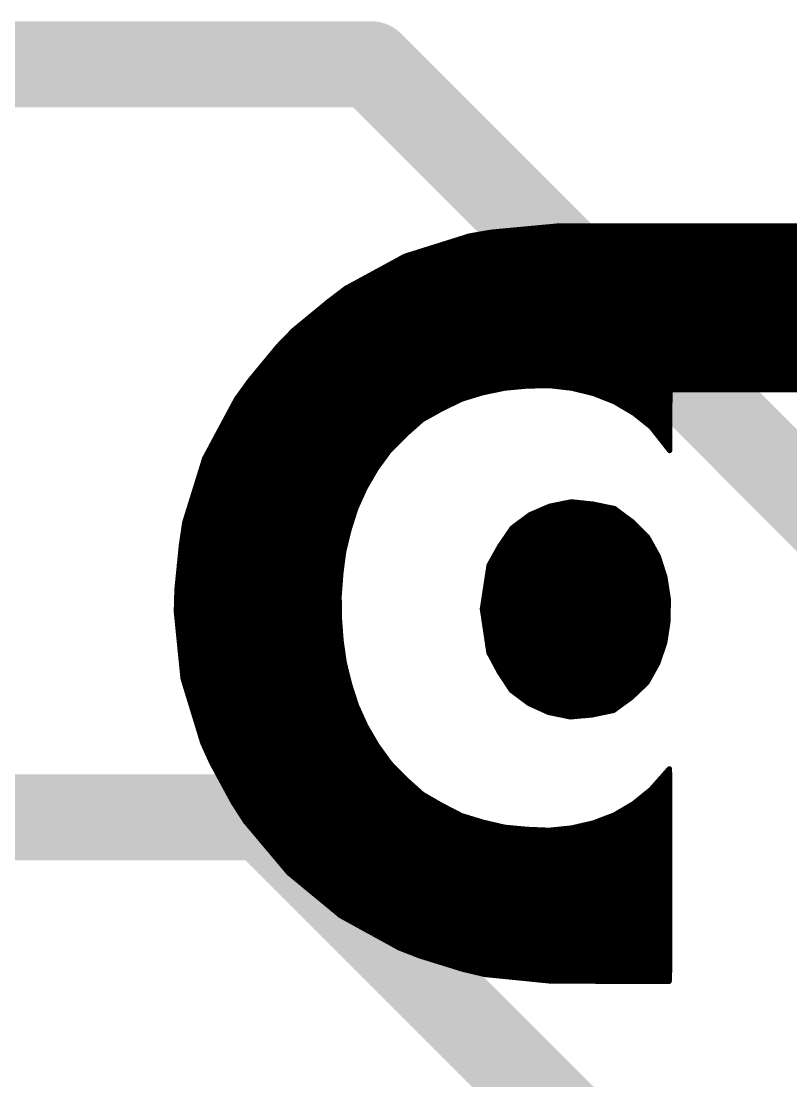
# Model space of a CAD drawing. Extents: x -33 to 74, y -22 to 37.
# Drawn here: x 18.478 to 20.296, y 16.65 to 19.152 of the extents above; entities that cross this region are included whole.
import ezdxf

# ---------------------------------------------------------------- set-up
doc = ezdxf.new("R2010")
doc.units = 0
doc.layers.add('1', color=12, linetype='CONTINUOUS')
doc.layers.add('21', color=41, linetype='CONTINUOUS')

msp = doc.modelspace()

# ---------------------------------------------------------------- linework, layer by layer
at = {"layer": '1', "const_width": 0.2032}
for points in [[(13.677, 19.05), (19.304, 19.05)], [(19.304, 19.05), (21.844, 16.51)], [(19.05, 17.272), (13.677, 17.272)], [(20.32, 16.002), (19.05, 17.272)]]:
    msp.add_lwpolyline(points, dxfattribs=at)
at = {"layer": '1', "const_width": 0.1016}
for points in [[(19.3399, 19.0859, 1), (19.2681, 19.0141)], [(19.304, 18.9992, 1), (19.304, 19.1008)], [(19.0859, 17.3079, 1), (19.0141, 17.2361)], [(19.05, 17.2212, 1), (19.05, 17.3228)]]:
    msp.add_lwpolyline(points, format="xyb", dxfattribs=at)
at = {"layer": '21', "const_width": 0.0127}
for points in [[(19.7461, 18.6679), (19.588, 18.6532)], [(23.4512, 18.6679), (19.7461, 18.6679)], [(19.5362, 18.6441), (19.3847, 18.5965)], [(19.5346, 18.6436), (23.6472, 18.6436)], [(19.588, 18.6532), (19.5362, 18.6441)], [(19.6213, 18.6563), (23.5668, 18.6563)], [(19.4538, 18.6182), (23.7328, 18.6182)], [(19.4942, 18.6309), (23.6919, 18.6309)], [(19.3847, 18.5965), (19.2452, 18.5207)], [(19.3779, 18.5928), (23.806, 18.5928)], [(19.4134, 18.6055), (23.7718, 18.6055)], [(19.3311, 18.5674), (23.8543, 18.5674)], [(19.3545, 18.5801), (23.831, 18.5801)], [(19.2843, 18.542), (23.9009, 18.542)], [(19.3077, 18.5547), (23.8776, 18.5547)], [(19.2452, 18.5207), (19.2032, 18.4887)], [(19.2397, 18.5166), (23.9476, 18.5166)], [(19.2609, 18.5293), (23.9243, 18.5293)], [(19.2032, 18.4887), (19.1215, 18.4214)], [(19.2064, 18.4912), (23.9794, 18.4912)], [(19.2231, 18.5039), (23.964, 18.5039)], [(19.1754, 18.4658), (24.0102, 18.4658)], [(19.1908, 18.4785), (23.9948, 18.4785)], [(19.1446, 18.4404), (24.041, 18.4404)], [(19.16, 18.4531), (24.0256, 18.4531)], [(19.1215, 18.4214), (19.0848, 18.3836)], [(19.1153, 18.415), (24.0717, 18.415)], [(19.1292, 18.4277), (24.0563, 18.4277)], [(19.0848, 18.3836), (19.0174, 18.302)], [(19.0906, 18.3896), (24.0948, 18.3896)], [(19.103, 18.4023), (24.0834, 18.4023)], [(19.0687, 18.3642), (24.1168, 18.3642)], [(19.0792, 18.3769), (24.1062, 18.3769)], [(19.0478, 18.3388), (24.1378, 18.3388)], [(19.0583, 18.3515), (24.1273, 18.3515)], [(19.0268, 18.3134), (24.1587, 18.3134)], [(19.0373, 18.3261), (24.1483, 18.3261)], [(19.0174, 18.302), (18.9866, 18.2592)], [(19.0073, 18.288), (19.6477, 18.288)], [(19.0165, 18.3007), (24.1692, 18.3007)], [(19.5693, 18.2749), (19.6209, 18.2855)], [(19.6209, 18.2855), (19.6736, 18.2904)], [(19.6736, 18.2904), (19.7263, 18.2913)], [(19.7263, 18.2913), (19.7789, 18.2852)], [(19.7551, 18.288), (23.5589, 18.288)], [(19.7789, 18.2852), (19.8302, 18.2727)], [(18.9866, 18.2592), (18.9116, 18.1193)], [(18.989, 18.2626), (19.5288, 18.2626)], [(18.9982, 18.2753), (19.5714, 18.2753)], [(19.4712, 18.2365), (19.5186, 18.2595)], [(19.5186, 18.2595), (19.5693, 18.2749)], [(19.8197, 18.2753), (20.0103, 18.2753)], [(19.8302, 18.2727), (19.8794, 18.2532)], [(19.8558, 18.2626), (20.0102, 18.2626)], [(20.01, 18.2409), (20.0103, 18.2814)], [(20.0103, 18.2814), (20.3401, 18.2814)], [(18.9747, 18.2372), (19.4727, 18.2372)], [(18.9816, 18.2499), (19.4988, 18.2499)], [(19.425, 18.2107), (19.4712, 18.2365)], [(19.8794, 18.2532), (19.9249, 18.2264)], [(19.885, 18.2499), (20.0101, 18.2499)], [(19.9066, 18.2372), (20.01, 18.2372)], [(20.01, 18.188), (20.01, 18.2409)], [(18.9611, 18.2118), (19.4269, 18.2118)], [(18.9679, 18.2245), (19.4497, 18.2245)], [(19.3854, 18.1756), (19.425, 18.2107)], [(19.9249, 18.2264), (19.9662, 18.1934)], [(19.9273, 18.2245), (20.01, 18.2245)], [(19.9431, 18.2118), (20.01, 18.2118)], [(18.9475, 18.1864), (19.3976, 18.1864)], [(18.9543, 18.1991), (19.4119, 18.1991)], [(19.959, 18.1991), (20.01, 18.1991)], [(19.9662, 18.1934), (20.0097, 18.1381)], [(19.9717, 18.1864), (20.01, 18.1864)], [(20.0097, 18.1381), (20.01, 18.188)], [(18.9339, 18.161), (19.3708, 18.161)], [(18.9407, 18.1737), (19.3835, 18.1737)], [(19.3481, 18.1383), (19.3854, 18.1756)], [(19.9817, 18.1737), (20.0099, 18.1737)], [(19.9916, 18.161), (20.0098, 18.161)], [(18.9203, 18.1356), (19.3461, 18.1356)], [(18.9271, 18.1483), (19.3581, 18.1483)], [(19.3169, 18.0956), (19.3481, 18.1383)], [(20.0016, 18.1483), (20.0098, 18.1483)], [(18.9116, 18.1193), (18.8645, 17.9677)], [(18.9087, 18.1102), (19.3276, 18.1102)], [(18.9135, 18.1229), (19.3369, 18.1229)], [(18.9009, 18.0848), (19.3107, 18.0848)], [(18.9048, 18.0975), (19.3183, 18.0975)], [(19.2904, 18.0501), (19.3169, 18.0956)], [(18.893, 18.0594), (19.2959, 18.0594)], [(18.8969, 18.0721), (19.3033, 18.0721)], [(18.8851, 18.034), (19.2831, 18.034)], [(18.889, 18.0467), (19.2889, 18.0467)], [(19.2684, 18.0019), (19.2904, 18.0501)], [(18.8772, 18.0086), (19.2715, 18.0086)], [(18.8811, 18.0213), (19.2773, 18.0213)], [(19.7773, 18.0166), (19.7262, 18.0061)], [(19.7383, 18.0086), (19.841, 18.0086)], [(19.8284, 18.0112), (19.7773, 18.0166)], [(19.8794, 18.0007), (19.8284, 18.0112)], [(18.8693, 17.9832), (19.2625, 17.9832)], [(18.8733, 17.9959), (19.2665, 17.9959)], [(19.2525, 17.9516), (19.2684, 18.0019)], [(19.6795, 17.986), (19.6378, 17.9548)], [(19.6757, 17.9832), (19.9028, 17.9832)], [(19.7262, 18.0061), (19.6795, 17.986)], [(19.7025, 17.9959), (19.8858, 17.9959)], [(19.9212, 17.9695), (19.8794, 18.0007)], [(18.8645, 17.9677), (18.8568, 17.9155)], [(18.863, 17.9578), (19.2545, 17.9578)], [(18.8654, 17.9705), (19.2585, 17.9705)], [(19.6418, 17.9578), (19.9329, 17.9578)], [(19.6588, 17.9705), (19.9198, 17.9705)], [(19.9574, 17.9335), (19.9212, 17.9695)], [(18.8593, 17.9324), (19.2478, 17.9324)], [(18.8612, 17.9451), (19.2509, 17.9451)], [(19.2398, 17.9003), (19.2525, 17.9516)], [(19.6378, 17.9548), (19.6088, 17.9124)], [(19.6225, 17.9324), (19.958, 17.9324)], [(19.6311, 17.9451), (19.9457, 17.9451)], [(19.9828, 17.8879), (19.9574, 17.9335)], [(18.8568, 17.9155), (18.8462, 17.8102)], [(18.8559, 17.907), (19.2414, 17.907)], [(18.8574, 17.9197), (19.2446, 17.9197)], [(19.6088, 17.9124), (19.5833, 17.8669)], [(19.6058, 17.907), (19.9721, 17.907)], [(19.6138, 17.9197), (19.9651, 17.9197)], [(18.8547, 17.8943), (19.239, 17.8943)], [(19.233, 17.8479), (19.2398, 17.9003)], [(19.5987, 17.8943), (19.9792, 17.8943)], [(19.9984, 17.839), (19.9828, 17.8879)], [(18.8521, 17.8689), (19.2357, 17.8689)], [(18.8534, 17.8816), (19.2374, 17.8816)], [(19.5833, 17.8669), (19.5675, 17.7638)], [(19.5845, 17.8689), (19.9888, 17.8689)], [(19.5916, 17.8816), (19.9848, 17.8816)], [(18.8495, 17.8435), (19.2327, 17.8435)], [(18.8508, 17.8562), (19.2341, 17.8562)], [(19.229, 17.7952), (19.233, 17.8479)], [(19.5798, 17.8435), (19.997, 17.8435)], [(19.5817, 17.8562), (19.9929, 17.8562)], [(20.0063, 17.7875), (19.9984, 17.839)], [(18.8462, 17.8102), (18.8447, 17.7575)], [(18.847, 17.8181), (19.2308, 17.8181)], [(18.8483, 17.8308), (19.2317, 17.8308)], [(19.5759, 17.8181), (20.0016, 17.8181)], [(19.5778, 17.8308), (19.9997, 17.8308)], [(18.8457, 17.7927), (19.229, 17.7927)], [(18.8461, 17.8054), (19.2298, 17.8054)], [(19.2295, 17.7424), (19.229, 17.7952)], [(19.5719, 17.7927), (20.0055, 17.7927)], [(19.5739, 17.8054), (20.0035, 17.8054)], [(20.0059, 17.7359), (20.0063, 17.7875)], [(18.8447, 17.7575), (18.8606, 17.5995)], [(18.845, 17.7673), (19.2293, 17.7673)], [(18.8453, 17.78), (19.2291, 17.78)], [(19.5675, 17.7638), (19.583, 17.6608)], [(19.568, 17.7673), (20.0061, 17.7673)], [(19.57, 17.78), (20.0062, 17.78)], [(18.845, 17.7546), (19.2294, 17.7546)], [(18.8463, 17.7419), (19.2295, 17.7419)], [(19.2335, 17.6896), (19.2295, 17.7424)], [(19.5689, 17.7546), (20.006, 17.7546)], [(19.5708, 17.7419), (20.006, 17.7419)], [(19.998, 17.6844), (20.0059, 17.7359)], [(18.8475, 17.7292), (19.2305, 17.7292)], [(18.8488, 17.7165), (19.2315, 17.7165)], [(19.5727, 17.7292), (20.0049, 17.7292)], [(19.5746, 17.7165), (20.0029, 17.7165)], [(18.8501, 17.7038), (19.2324, 17.7038)], [(18.8514, 17.6911), (19.2334, 17.6911)], [(19.2409, 17.6374), (19.2335, 17.6896)], [(19.5765, 17.7038), (20.001, 17.7038)], [(19.5784, 17.6911), (19.999, 17.6911)], [(19.9815, 17.6358), (19.998, 17.6844)], [(18.8527, 17.6784), (19.2351, 17.6784)], [(18.8539, 17.6657), (19.2369, 17.6657)], [(19.5803, 17.6784), (19.996, 17.6784)], [(19.5823, 17.6657), (19.9916, 17.6657)], [(19.583, 17.6608), (19.6076, 17.615)], [(18.8552, 17.653), (19.2387, 17.653)], [(18.8565, 17.6403), (19.2405, 17.6403)], [(19.2536, 17.586), (19.2409, 17.6374)], [(19.5872, 17.653), (19.9873, 17.653)], [(19.594, 17.6403), (19.983, 17.6403)], [(19.9561, 17.5903), (19.9815, 17.6358)], [(18.8578, 17.6276), (19.2434, 17.6276)], [(18.8591, 17.6149), (19.2465, 17.6149)], [(19.6008, 17.6276), (19.9769, 17.6276)], [(19.6076, 17.615), (19.6359, 17.5719)], [(19.6077, 17.6149), (19.9698, 17.6149)], [(18.8603, 17.6022), (19.2496, 17.6022)], [(18.8606, 17.5995), (18.9071, 17.4478)], [(18.8637, 17.5895), (19.2528, 17.5895)], [(19.2698, 17.5358), (19.2536, 17.586)], [(19.616, 17.6022), (19.9628, 17.6022)], [(19.6244, 17.5895), (19.9553, 17.5895)], [(19.9191, 17.5549), (19.9561, 17.5903)], [(18.8676, 17.5768), (19.2566, 17.5768)], [(18.8715, 17.5641), (19.2607, 17.5641)], [(19.6327, 17.5768), (19.9421, 17.5768)], [(19.6359, 17.5719), (19.6776, 17.5407)], [(19.6464, 17.5641), (19.9288, 17.5641)], [(18.8754, 17.5514), (19.2648, 17.5514)], [(18.8793, 17.5387), (19.2689, 17.5387)], [(19.2917, 17.4876), (19.2698, 17.5358)], [(19.6633, 17.5514), (19.9143, 17.5514)], [(19.6776, 17.5407), (19.724, 17.5197)], [(19.682, 17.5387), (19.8968, 17.5387)], [(19.8771, 17.5244), (19.9191, 17.5549)], [(18.8832, 17.526), (19.2743, 17.526)], [(18.887, 17.5133), (19.28, 17.5133)], [(19.71, 17.526), (19.8793, 17.526)], [(19.724, 17.5197), (19.775, 17.5092)], [(19.755, 17.5133), (19.821, 17.5133)], [(19.775, 17.5092), (19.8261, 17.5138)], [(19.8261, 17.5138), (19.8771, 17.5244)], [(18.8909, 17.5006), (19.2858, 17.5006)], [(18.8948, 17.4879), (19.2915, 17.4879)], [(19.3181, 17.4421), (19.2917, 17.4876)], [(18.8987, 17.4752), (19.2989, 17.4752)], [(18.9026, 17.4625), (19.3062, 17.4625)], [(18.9065, 17.4498), (19.3136, 17.4498)], [(18.9071, 17.4478), (18.9289, 17.3998)], [(18.912, 17.4371), (19.3217, 17.4371)], [(19.3491, 17.3992), (19.3181, 17.4421)], [(18.9177, 17.4244), (19.3309, 17.4244)], [(18.9235, 17.4117), (19.3401, 17.4117)], [(18.9289, 17.3998), (18.9794, 17.3067)], [(18.9293, 17.399), (19.3493, 17.399)], [(18.9362, 17.3863), (19.3618, 17.3863)], [(19.386, 17.3616), (19.3491, 17.3992)], [(20.0091, 17.3863), (19.9656, 17.3373)], [(20.01, 17.347), (20.0091, 17.3863)], [(18.9431, 17.3736), (19.3742, 17.3736)], [(18.95, 17.3609), (19.3868, 17.3609)], [(19.4254, 17.3263), (19.386, 17.3616)], [(19.9865, 17.3609), (20.0097, 17.3609)], [(19.9978, 17.3736), (20.0094, 17.3736)], [(18.9569, 17.3482), (19.401, 17.3482)], [(18.9638, 17.3355), (19.4151, 17.3355)], [(19.9656, 17.3373), (19.9246, 17.304)], [(19.9634, 17.3355), (20.01, 17.3355)], [(19.9753, 17.3482), (20.01, 17.3482)], [(20.01, 16.9235), (20.01, 17.347)], [(18.9707, 17.3228), (19.4314, 17.3228)], [(18.9776, 17.3101), (19.4534, 17.3101)], [(18.9794, 17.3067), (19.0079, 17.2624)], [(19.4712, 17.2998), (19.4254, 17.3263)], [(19.9321, 17.3101), (20.01, 17.3101)], [(19.9477, 17.3228), (20.01, 17.3228)], [(18.9854, 17.2974), (19.4759, 17.2974)], [(18.9935, 17.2847), (19.5006, 17.2847)], [(19.5181, 17.2757), (19.4712, 17.2998)], [(19.9246, 17.304), (19.879, 17.2772)], [(19.8917, 17.2847), (20.01, 17.2847)], [(19.9133, 17.2974), (20.01, 17.2974)], [(19.0017, 17.272), (19.5303, 17.272)], [(19.0079, 17.2624), (19.11, 17.141)], [(19.0105, 17.2593), (19.5727, 17.2593)], [(19.5688, 17.2602), (19.5181, 17.2757)], [(19.6201, 17.2482), (19.5688, 17.2602)], [(19.8296, 17.2584), (19.7781, 17.2465)], [(19.879, 17.2772), (19.8296, 17.2584)], [(19.832, 17.2593), (20.01, 17.2593)], [(19.8653, 17.272), (20.01, 17.272)], [(19.0211, 17.2466), (19.6374, 17.2466)], [(19.0318, 17.2339), (20.01, 17.2339)], [(19.6728, 17.2433), (19.6201, 17.2482)], [(19.7255, 17.2411), (19.6728, 17.2433)], [(19.7781, 17.2465), (19.7255, 17.2411)], [(19.7786, 17.2466), (20.01, 17.2466)], [(19.0425, 17.2212), (20.01, 17.2212)], [(19.0532, 17.2085), (20.01, 17.2085)], [(19.0639, 17.1958), (20.01, 17.1958)], [(19.0746, 17.1831), (20.01, 17.1831)], [(19.0852, 17.1704), (20.01, 17.1704)], [(19.0959, 17.1577), (20.01, 17.1577)], [(19.1066, 17.145), (20.01, 17.145)], [(19.11, 17.141), (19.2325, 17.0399)], [(19.1205, 17.1323), (20.01, 17.1323)], [(19.1359, 17.1196), (20.01, 17.1196)], [(19.1513, 17.1069), (20.01, 17.1069)], [(19.1667, 17.0942), (20.01, 17.0942)], [(19.1821, 17.0815), (20.01, 17.0815)], [(19.1975, 17.0688), (20.01, 17.0688)], [(19.2128, 17.0561), (20.01, 17.0561)], [(19.2282, 17.0434), (20.01, 17.0434)], [(19.2325, 17.0399), (19.3716, 16.9635)], [(19.2492, 17.0307), (20.01, 17.0307)], [(19.2723, 17.018), (20.01, 17.018)], [(19.2954, 17.0053), (20.01, 17.0053)], [(19.3186, 16.9926), (20.01, 16.9926)], [(19.3417, 16.9799), (20.01, 16.9799)], [(19.3648, 16.9672), (20.01, 16.9672)], [(19.3716, 16.9635), (19.4207, 16.9445)], [(19.3949, 16.9545), (20.01, 16.9545)], [(19.4207, 16.9445), (19.5218, 16.9132)], [(19.4296, 16.9418), (20.01, 16.9418)], [(19.4705, 16.9291), (20.01, 16.9291)], [(19.5114, 16.9164), (20.0097, 16.9164)], [(19.5218, 16.9132), (19.5731, 16.9011)], [(20.0085, 16.8849), (20.01, 16.9235)], [(19.5621, 16.9037), (20.0092, 16.9037)], [(19.5731, 16.9011), (19.7311, 16.8852)], [(19.6734, 16.891), (20.0087, 16.891)], [(19.7311, 16.8852), (20.0085, 16.8849)]]:
    msp.add_lwpolyline(points, dxfattribs=at)
at = {"layer": '21', "const_width": 0.0064}
for points in [[(19.7461, 18.6711, 1), (19.7461, 18.6648)], [(19.7464, 18.6648, 1), (19.7458, 18.6711)], [(19.5346, 18.6468, 1), (19.5346, 18.6404)], [(19.5356, 18.6472, 1), (19.5367, 18.641)], [(19.5371, 18.6411, 1), (19.5352, 18.6471)], [(19.5878, 18.6564, 1), (19.5883, 18.65)], [(19.5886, 18.6501, 1), (19.5875, 18.6563)], [(19.6213, 18.6595, 1), (19.6213, 18.6531)], [(19.4538, 18.6214, 1), (19.4538, 18.615)], [(19.4942, 18.6341, 1), (19.4942, 18.6277)], [(19.3779, 18.596, 1), (19.3779, 18.5896)], [(19.3838, 18.5995, 1), (19.3857, 18.5935)], [(19.3862, 18.5937, 1), (19.3832, 18.5993)], [(19.4134, 18.6087, 1), (19.4134, 18.6023)], [(19.3311, 18.5706, 1), (19.3311, 18.5642)], [(19.3545, 18.5833, 1), (19.3545, 18.5769)], [(19.2843, 18.5452, 1), (19.2843, 18.5388)], [(19.3077, 18.5579, 1), (19.3077, 18.5515)], [(19.2397, 18.5198, 1), (19.2397, 18.5134)], [(19.2437, 18.5235, 1), (19.2467, 18.518)], [(19.2471, 18.5182, 1), (19.2432, 18.5233)], [(19.2609, 18.5325, 1), (19.2609, 18.5261)], [(19.2013, 18.4913, 1), (19.2051, 18.4862)], [(19.2052, 18.4863, 1), (19.2012, 18.4912)], [(19.2064, 18.4944, 1), (19.2064, 18.488)], [(19.2231, 18.5071, 1), (19.2231, 18.5007)], [(19.1754, 18.469, 1), (19.1754, 18.4626)], [(19.1908, 18.4817, 1), (19.1908, 18.4753)], [(19.1446, 18.4436, 1), (19.1446, 18.4372)], [(19.16, 18.4563, 1), (19.16, 18.4499)], [(19.1153, 18.4182, 1), (19.1153, 18.4118)], [(19.1195, 18.4238, 1), (19.1236, 18.4189)], [(19.1238, 18.4192, 1), (19.1193, 18.4236)], [(19.1292, 18.4309, 1), (19.1292, 18.4245)], [(19.0825, 18.3858, 1), (19.087, 18.3814)], [(19.0872, 18.3816, 1), (19.0823, 18.3857)], [(19.0906, 18.3928, 1), (19.0906, 18.3864)], [(19.103, 18.4055, 1), (19.103, 18.3991)], [(19.0687, 18.3674, 1), (19.0687, 18.361)], [(19.0792, 18.3801, 1), (19.0792, 18.3737)], [(19.0478, 18.342, 1), (19.0478, 18.3356)], [(19.0583, 18.3547, 1), (19.0583, 18.3483)], [(19.0268, 18.3166, 1), (19.0268, 18.3102)], [(19.0373, 18.3293, 1), (19.0373, 18.3229)], [(19.0073, 18.2912, 1), (19.0073, 18.2848)], [(19.0165, 18.3039, 1), (19.0165, 18.2975)], [(19.015, 18.304, 1), (19.0198, 18.3)], [(19.02, 18.3001, 1), (19.0148, 18.3038)], [(19.6206, 18.2886, 1), (19.6212, 18.2823)], [(19.6215, 18.2824, 1), (19.6202, 18.2886)], [(19.6477, 18.2848, 1), (19.6477, 18.2912)], [(19.6735, 18.2936, 1), (19.6736, 18.2872)], [(19.6739, 18.2873, 1), (19.6733, 18.2936)], [(19.7267, 18.2945, 1), (19.726, 18.2882)], [(19.7264, 18.2882, 1), (19.7263, 18.2945)], [(19.7551, 18.2912, 1), (19.7551, 18.2848)], [(19.7796, 18.2883, 1), (19.7781, 18.2822)], [(19.7785, 18.2821, 1), (19.7792, 18.2884)], [(18.984, 18.2611, 1), (18.9891, 18.2574)], [(18.9894, 18.2577, 1), (18.9838, 18.2607)], [(18.989, 18.2658, 1), (18.989, 18.2594)], [(18.9982, 18.2785, 1), (18.9982, 18.2721)], [(19.5177, 18.2626, 1), (19.5195, 18.2565)], [(19.52, 18.2567, 1), (19.5172, 18.2624)], [(19.5288, 18.2594, 1), (19.5288, 18.2658)], [(19.5686, 18.278, 1), (19.5699, 18.2718)], [(19.5702, 18.2718, 1), (19.5684, 18.2779)], [(19.5714, 18.2721, 1), (19.5714, 18.2785)], [(19.8197, 18.2785, 1), (19.8197, 18.2721)], [(19.8314, 18.2757, 1), (19.829, 18.2698)], [(19.8295, 18.2696, 1), (19.831, 18.2758)], [(19.8558, 18.2658, 1), (19.8558, 18.2594)], [(20.0103, 18.2845, 1), (20.0103, 18.2782)], [(20.0135, 18.2813, 1), (20.0072, 18.2814)], [(20.0102, 18.2594, 1), (20.0102, 18.2658)], [(20.0103, 18.2721, 1), (20.0103, 18.2785)], [(18.9747, 18.2404, 1), (18.9747, 18.234)], [(18.9816, 18.2531, 1), (18.9816, 18.2467)], [(19.4698, 18.2393, 1), (19.4726, 18.2336)], [(19.4728, 18.2337, 1), (19.4697, 18.2393)], [(19.4727, 18.234, 1), (19.4727, 18.2404)], [(19.4988, 18.2467, 1), (19.4988, 18.2531)], [(19.881, 18.256, 1), (19.8777, 18.2505)], [(19.8782, 18.2503, 1), (19.8805, 18.2562)], [(19.885, 18.2531, 1), (19.885, 18.2467)], [(19.9066, 18.2404, 1), (19.9066, 18.234)], [(20.0132, 18.2409, 1), (20.0069, 18.2409)], [(20.0069, 18.241, 1), (20.0132, 18.2409)], [(20.01, 18.234, 1), (20.01, 18.2404)], [(20.0101, 18.2467, 1), (20.0101, 18.2531)], [(18.9611, 18.215, 1), (18.9611, 18.2086)], [(18.9679, 18.2277, 1), (18.9679, 18.2213)], [(19.4234, 18.2135, 1), (19.4265, 18.208)], [(19.4271, 18.2084, 1), (19.4229, 18.2131)], [(19.4269, 18.2086, 1), (19.4269, 18.215)], [(19.4497, 18.2213, 1), (19.4497, 18.2277)], [(19.9269, 18.2289, 1), (19.9229, 18.2239)], [(19.9233, 18.2236, 1), (19.9265, 18.2291)], [(19.9273, 18.2277, 1), (19.9273, 18.2213)], [(19.9431, 18.215, 1), (19.9431, 18.2086)], [(20.01, 18.2213, 1), (20.01, 18.2277)], [(20.01, 18.2086, 1), (20.01, 18.215)], [(18.9475, 18.1896, 1), (18.9475, 18.1832)], [(18.9543, 18.2023, 1), (18.9543, 18.1959)], [(19.3976, 18.1832, 1), (19.3976, 18.1896)], [(19.4119, 18.1959, 1), (19.4119, 18.2023)], [(19.959, 18.2023, 1), (19.959, 18.1959)], [(19.9687, 18.1954, 1), (19.9637, 18.1914)], [(19.9642, 18.1909, 1), (19.9682, 18.1959)], [(19.9717, 18.1896, 1), (19.9717, 18.1832)], [(20.0132, 18.188, 1), (20.0069, 18.188)], [(20.0069, 18.188, 1), (20.0132, 18.188)], [(20.01, 18.1959, 1), (20.01, 18.2023)], [(20.01, 18.1832, 1), (20.01, 18.1896)], [(18.9339, 18.1642, 1), (18.9339, 18.1578)], [(18.9407, 18.1769, 1), (18.9407, 18.1705)], [(19.3708, 18.1578, 1), (19.3708, 18.1642)], [(19.3833, 18.1779, 1), (19.3875, 18.1732)], [(19.3877, 18.1733, 1), (19.3832, 18.1778)], [(19.3835, 18.1705, 1), (19.3835, 18.1769)], [(19.9817, 18.1769, 1), (19.9817, 18.1705)], [(19.9916, 18.1642, 1), (19.9916, 18.1578)], [(20.0098, 18.1578, 1), (20.0098, 18.1642)], [(20.0099, 18.1705, 1), (20.0099, 18.1769)], [(18.9203, 18.1388, 1), (18.9203, 18.1324)], [(18.9271, 18.1515, 1), (18.9271, 18.1451)], [(19.3459, 18.1406, 1), (19.3504, 18.1361)], [(19.3507, 18.1365, 1), (19.3456, 18.1402)], [(19.3461, 18.1324, 1), (19.3461, 18.1388)], [(19.3581, 18.1451, 1), (19.3581, 18.1515)], [(20.0016, 18.1515, 1), (20.0016, 18.1451)], [(20.0065, 18.1381, 1), (20.0129, 18.138)], [(20.0072, 18.1361, 1), (20.0122, 18.14)], [(20.0098, 18.1451, 1), (20.0098, 18.1515)], [(18.9087, 18.1134, 1), (18.9087, 18.107)], [(18.9088, 18.1208, 1), (18.9144, 18.1178)], [(18.9146, 18.1184, 1), (18.9085, 18.1203)], [(18.9135, 18.1261, 1), (18.9135, 18.1197)], [(19.3276, 18.107, 1), (19.3276, 18.1134)], [(19.3369, 18.1197, 1), (19.3369, 18.1261)], [(18.9009, 18.088, 1), (18.9009, 18.0816)], [(18.9048, 18.1007, 1), (18.9048, 18.0943)], [(19.3107, 18.0816, 1), (19.3107, 18.088)], [(19.3144, 18.0974, 1), (19.3195, 18.0937)], [(19.3197, 18.094, 1), (19.3142, 18.0972)], [(19.3183, 18.0943, 1), (19.3183, 18.1007)], [(18.893, 18.0626, 1), (18.893, 18.0562)], [(18.8969, 18.0753, 1), (18.8969, 18.0689)], [(19.2959, 18.0562, 1), (19.2959, 18.0626)], [(19.3033, 18.0689, 1), (19.3033, 18.0753)], [(18.8851, 18.0372, 1), (18.8851, 18.0308)], [(18.889, 18.0499, 1), (18.889, 18.0435)], [(19.2831, 18.0308, 1), (19.2831, 18.0372)], [(19.2877, 18.0517, 1), (19.2932, 18.0485)], [(19.2933, 18.0487, 1), (19.2875, 18.0514)], [(19.2889, 18.0435, 1), (19.2889, 18.0499)], [(18.8772, 18.0118, 1), (18.8772, 18.0054)], [(18.8811, 18.0245, 1), (18.8811, 18.0181)], [(19.2715, 18.0054, 1), (19.2715, 18.0118)], [(19.2773, 18.0181, 1), (19.2773, 18.0245)], [(19.7383, 18.0118, 1), (19.7383, 18.0054)], [(19.7776, 18.0198, 1), (19.777, 18.0135)], [(19.7779, 18.0135, 1), (19.7767, 18.0197)], [(19.829, 18.0143, 1), (19.8277, 18.0081)], [(19.828, 18.008, 1), (19.8287, 18.0144)], [(19.841, 18.0054, 1), (19.841, 18.0118)], [(18.8693, 17.9864, 1), (18.8693, 17.98)], [(18.8733, 17.9991, 1), (18.8733, 17.9927)], [(19.2625, 17.98, 1), (19.2625, 17.9864)], [(19.2655, 18.0033, 1), (19.2713, 18.0006)], [(19.2715, 18.001, 1), (19.2654, 18.0029)], [(19.2665, 17.9927, 1), (19.2665, 17.9991)], [(19.6757, 17.9864, 1), (19.6757, 17.98)], [(19.6782, 17.9889, 1), (19.6807, 17.9831)], [(19.6814, 17.9835, 1), (19.6776, 17.9886)], [(19.7025, 17.9991, 1), (19.7025, 17.9927)], [(19.7256, 18.0092, 1), (19.7269, 18.003)], [(19.7275, 18.0032, 1), (19.725, 18.009)], [(19.8813, 18.0032, 1), (19.8775, 17.9981)], [(19.8788, 17.9976, 1), (19.8801, 18.0038)], [(19.8858, 17.9927, 1), (19.8858, 17.9991)], [(19.9028, 17.98, 1), (19.9028, 17.9864)], [(18.863, 17.961, 1), (18.863, 17.9546)], [(18.8676, 17.9672, 1), (18.8614, 17.9682)], [(18.8615, 17.9686, 1), (18.8675, 17.9668)], [(18.8654, 17.9737, 1), (18.8654, 17.9673)], [(19.2545, 17.9546, 1), (19.2545, 17.961)], [(19.2585, 17.9673, 1), (19.2585, 17.9737)], [(19.6418, 17.961, 1), (19.6418, 17.9546)], [(19.6588, 17.9737, 1), (19.6588, 17.9673)], [(19.9234, 17.9717, 1), (19.9189, 17.9672)], [(19.9193, 17.9669, 1), (19.9231, 17.972)], [(19.9198, 17.9673, 1), (19.9198, 17.9737)], [(19.9329, 17.9546, 1), (19.9329, 17.961)], [(18.8593, 17.9356, 1), (18.8593, 17.9292)], [(18.8612, 17.9483, 1), (18.8612, 17.9419)], [(19.2478, 17.9292, 1), (19.2478, 17.9356)], [(19.2495, 17.9526, 1), (19.2556, 17.9507)], [(19.2556, 17.9509, 1), (19.2495, 17.9524)], [(19.2509, 17.9419, 1), (19.2509, 17.9483)], [(19.6225, 17.9356, 1), (19.6225, 17.9292)], [(19.6311, 17.9483, 1), (19.6311, 17.9419)], [(19.6359, 17.9573, 1), (19.6397, 17.9522)], [(19.6404, 17.953, 1), (19.6351, 17.9566)], [(19.9457, 17.9419, 1), (19.9457, 17.9483)], [(19.9602, 17.935, 1), (19.9547, 17.9319)], [(19.9552, 17.9312, 1), (19.9597, 17.9357)], [(19.958, 17.9292, 1), (19.958, 17.9356)], [(18.8559, 17.9102, 1), (18.8559, 17.9038)], [(18.86, 17.9152, 1), (18.8536, 17.9158)], [(18.8537, 17.916, 1), (18.8599, 17.9151)], [(18.8574, 17.9229, 1), (18.8574, 17.9165)], [(19.2414, 17.9038, 1), (19.2414, 17.9102)], [(19.2446, 17.9165, 1), (19.2446, 17.9229)], [(19.6058, 17.9102, 1), (19.6058, 17.9038)], [(19.6061, 17.9142, 1), (19.6114, 17.9106)], [(19.6115, 17.9108, 1), (19.606, 17.9139)], [(19.6138, 17.9229, 1), (19.6138, 17.9165)], [(19.9651, 17.9165, 1), (19.9651, 17.9229)], [(19.9721, 17.9038, 1), (19.9721, 17.9102)], [(18.8547, 17.8975, 1), (18.8547, 17.8911)], [(19.2429, 17.8999, 1), (19.2366, 17.9007)], [(19.2367, 17.9011, 1), (19.2429, 17.8995)], [(19.239, 17.8911, 1), (19.239, 17.8975)], [(19.5987, 17.8975, 1), (19.5987, 17.8911)], [(19.9792, 17.8911, 1), (19.9792, 17.8975)], [(19.9858, 17.8889, 1), (19.9798, 17.8869)], [(19.98, 17.8864, 1), (19.9855, 17.8894)], [(18.8521, 17.8721, 1), (18.8521, 17.8657)], [(18.8534, 17.8848, 1), (18.8534, 17.8784)], [(19.2357, 17.8657, 1), (19.2357, 17.8721)], [(19.2374, 17.8784, 1), (19.2374, 17.8848)], [(19.5865, 17.8664, 1), (19.5802, 17.8673)], [(19.5806, 17.8684, 1), (19.5861, 17.8653)], [(19.5845, 17.8721, 1), (19.5845, 17.8657)], [(19.5916, 17.8848, 1), (19.5916, 17.8784)], [(19.9848, 17.8784, 1), (19.9848, 17.8848)], [(19.9888, 17.8657, 1), (19.9888, 17.8721)], [(18.8495, 17.8467, 1), (18.8495, 17.8403)], [(18.8508, 17.8594, 1), (18.8508, 17.853)], [(19.2362, 17.8477, 1), (19.2299, 17.8482)], [(19.2299, 17.8483, 1), (19.2362, 17.8475)], [(19.2327, 17.8403, 1), (19.2327, 17.8467)], [(19.2341, 17.853, 1), (19.2341, 17.8594)], [(19.5798, 17.8467, 1), (19.5798, 17.8403)], [(19.5817, 17.8594, 1), (19.5817, 17.853)], [(19.9929, 17.853, 1), (19.9929, 17.8594)], [(20.0015, 17.8395, 1), (19.9953, 17.8385)], [(19.9954, 17.838, 1), (20.0014, 17.84)], [(19.997, 17.8403, 1), (19.997, 17.8467)], [(18.8494, 17.8101, 1), (18.843, 17.8103)], [(18.843, 17.8105, 1), (18.8493, 17.8099)], [(18.847, 17.8213, 1), (18.847, 17.8149)], [(18.8483, 17.834, 1), (18.8483, 17.8276)], [(19.2308, 17.8149, 1), (19.2308, 17.8213)], [(19.2317, 17.8276, 1), (19.2317, 17.834)], [(19.5759, 17.8213, 1), (19.5759, 17.8149)], [(19.5778, 17.834, 1), (19.5778, 17.8276)], [(19.9997, 17.8276, 1), (19.9997, 17.834)], [(20.0016, 17.8149, 1), (20.0016, 17.8213)], [(18.8457, 17.7959, 1), (18.8457, 17.7895)], [(18.8461, 17.8086, 1), (18.8461, 17.8022)], [(19.2322, 17.7952, 1), (19.2258, 17.7951)], [(19.2258, 17.7954, 1), (19.2322, 17.7949)], [(19.229, 17.7895, 1), (19.229, 17.7959)], [(19.2298, 17.8022, 1), (19.2298, 17.8086)], [(19.5719, 17.7959, 1), (19.5719, 17.7895)], [(19.5739, 17.8086, 1), (19.5739, 17.8022)], [(20.0094, 17.7875, 1), (20.0031, 17.7875)], [(20.0031, 17.787, 1), (20.0094, 17.788)], [(20.0035, 17.8022, 1), (20.0035, 17.8086)], [(20.0055, 17.7895, 1), (20.0055, 17.7959)], [(18.8478, 17.7578, 1), (18.8415, 17.7572)], [(18.845, 17.7705, 1), (18.845, 17.7641)], [(18.8453, 17.7832, 1), (18.8453, 17.7768)], [(19.2291, 17.7768, 1), (19.2291, 17.7832)], [(19.2293, 17.7641, 1), (19.2293, 17.7705)], [(19.5706, 17.7643, 1), (19.5644, 17.7633)], [(19.5644, 17.7643, 1), (19.5706, 17.7633)], [(19.568, 17.7705, 1), (19.568, 17.7641)], [(19.57, 17.7832, 1), (19.57, 17.7768)], [(20.0061, 17.7641, 1), (20.0061, 17.7705)], [(20.0062, 17.7768, 1), (20.0062, 17.7832)], [(18.8415, 17.7576, 1), (18.8479, 17.7574)], [(18.845, 17.7578, 1), (18.845, 17.7514)], [(18.8463, 17.7451, 1), (18.8463, 17.7387)], [(19.2327, 17.7426, 1), (19.2263, 17.7421)], [(19.2263, 17.7424, 1), (19.2327, 17.7424)], [(19.2294, 17.7514, 1), (19.2294, 17.7578)], [(19.2295, 17.7387, 1), (19.2295, 17.7451)], [(19.5689, 17.7578, 1), (19.5689, 17.7514)], [(19.5708, 17.7451, 1), (19.5708, 17.7387)], [(20.0091, 17.7355, 1), (20.0028, 17.7364)], [(20.0028, 17.736, 1), (20.0091, 17.7359)], [(20.006, 17.7514, 1), (20.006, 17.7578)], [(20.006, 17.7387, 1), (20.006, 17.7451)], [(18.8475, 17.7324, 1), (18.8475, 17.726)], [(18.8488, 17.7197, 1), (18.8488, 17.7133)], [(19.2305, 17.726, 1), (19.2305, 17.7324)], [(19.2315, 17.7133, 1), (19.2315, 17.7197)], [(19.5727, 17.7324, 1), (19.5727, 17.726)], [(19.5746, 17.7197, 1), (19.5746, 17.7133)], [(20.0029, 17.7133, 1), (20.0029, 17.7197)], [(20.0049, 17.726, 1), (20.0049, 17.7324)], [(18.8501, 17.707, 1), (18.8501, 17.7006)], [(18.8514, 17.6943, 1), (18.8514, 17.6879)], [(19.2303, 17.6894, 1), (19.2367, 17.6899)], [(19.2367, 17.6901, 1), (19.2304, 17.6892)], [(19.2324, 17.7006, 1), (19.2324, 17.707)], [(19.2334, 17.6879, 1), (19.2334, 17.6943)], [(19.5765, 17.707, 1), (19.5765, 17.7006)], [(19.5784, 17.6943, 1), (19.5784, 17.6879)], [(19.9949, 17.6849, 1), (20.0012, 17.6839)], [(20.001, 17.6834, 1), (19.995, 17.6854)], [(19.999, 17.6879, 1), (19.999, 17.6943)], [(20.001, 17.7006, 1), (20.001, 17.707)], [(18.8527, 17.6816, 1), (18.8527, 17.6752)], [(18.8539, 17.6689, 1), (18.8539, 17.6625)], [(19.2351, 17.6752, 1), (19.2351, 17.6816)], [(19.2369, 17.6625, 1), (19.2369, 17.6689)], [(19.5803, 17.6816, 1), (19.5803, 17.6752)], [(19.5823, 17.6689, 1), (19.5823, 17.6625)], [(19.5858, 17.6623, 1), (19.5802, 17.6593)], [(19.5799, 17.6603, 1), (19.5861, 17.6612)], [(19.9916, 17.6625, 1), (19.9916, 17.6689)], [(19.996, 17.6752, 1), (19.996, 17.6816)], [(18.8552, 17.6562, 1), (18.8552, 17.6498)], [(18.8565, 17.6435, 1), (18.8565, 17.6371)], [(19.244, 17.6381, 1), (19.2379, 17.6366)], [(19.2378, 17.6369, 1), (19.2441, 17.6378)], [(19.2387, 17.6498, 1), (19.2387, 17.6562)], [(19.2405, 17.6371, 1), (19.2405, 17.6435)], [(19.5872, 17.6562, 1), (19.5872, 17.6498)], [(19.594, 17.6435, 1), (19.594, 17.6371)], [(19.9785, 17.6369, 1), (19.9845, 17.6348)], [(19.9842, 17.6343, 1), (19.9787, 17.6374)], [(19.983, 17.6371, 1), (19.983, 17.6435)], [(19.9873, 17.6498, 1), (19.9873, 17.6562)], [(18.8578, 17.6308, 1), (18.8578, 17.6244)], [(18.8591, 17.6181, 1), (18.8591, 17.6117)], [(19.2434, 17.6244, 1), (19.2434, 17.6308)], [(19.2465, 17.6117, 1), (19.2465, 17.6181)], [(19.6008, 17.6308, 1), (19.6008, 17.6244)], [(19.6103, 17.6167, 1), (19.605, 17.6132)], [(19.6077, 17.6181, 1), (19.6077, 17.6117)], [(19.6048, 17.6135, 1), (19.6104, 17.6165)], [(19.9698, 17.6117, 1), (19.9698, 17.6181)], [(19.9769, 17.6244, 1), (19.9769, 17.6308)], [(18.8603, 17.6054, 1), (18.8603, 17.599)], [(18.8636, 17.6005, 1), (18.8576, 17.5986)], [(18.8575, 17.5992, 1), (18.8638, 17.5999)], [(18.8637, 17.5927, 1), (18.8637, 17.5863)], [(19.2496, 17.599, 1), (19.2496, 17.6054)], [(19.2566, 17.587, 1), (19.2506, 17.585)], [(19.2505, 17.5852, 1), (19.2567, 17.5868)], [(19.2528, 17.5863, 1), (19.2528, 17.5927)], [(19.616, 17.6054, 1), (19.616, 17.599)], [(19.6244, 17.5927, 1), (19.6244, 17.5863)], [(19.9534, 17.5918, 1), (19.9589, 17.5887)], [(19.9583, 17.588, 1), (19.9539, 17.5926)], [(19.9553, 17.5863, 1), (19.9553, 17.5927)], [(19.9628, 17.599, 1), (19.9628, 17.6054)], [(18.8676, 17.58, 1), (18.8676, 17.5736)], [(18.8715, 17.5673, 1), (18.8715, 17.5609)], [(19.2566, 17.5736, 1), (19.2566, 17.58)], [(19.2607, 17.5609, 1), (19.2607, 17.5673)], [(19.6327, 17.58, 1), (19.6327, 17.5736)], [(19.6378, 17.5745, 1), (19.634, 17.5694)], [(19.6332, 17.5702, 1), (19.6385, 17.5737)], [(19.6464, 17.5673, 1), (19.6464, 17.5609)], [(19.9288, 17.5609, 1), (19.9288, 17.5673)], [(19.9421, 17.5736, 1), (19.9421, 17.58)], [(18.8754, 17.5546, 1), (18.8754, 17.5482)], [(18.8793, 17.5419, 1), (18.8793, 17.5355)], [(19.2648, 17.5482, 1), (19.2648, 17.5546)], [(19.2727, 17.5371, 1), (19.2669, 17.5345)], [(19.2668, 17.5348, 1), (19.2728, 17.5368)], [(19.2689, 17.5355, 1), (19.2689, 17.5419)], [(19.6633, 17.5546, 1), (19.6633, 17.5482)], [(19.6789, 17.5436, 1), (19.6763, 17.5378)], [(19.6757, 17.5382, 1), (19.6795, 17.5432)], [(19.682, 17.5419, 1), (19.682, 17.5355)], [(19.8968, 17.5355, 1), (19.8968, 17.5419)], [(19.9143, 17.5482, 1), (19.9143, 17.5546)], [(19.9169, 17.5572, 1), (19.9213, 17.5526)], [(19.921, 17.5523, 1), (19.9173, 17.5574)], [(18.8832, 17.5292, 1), (18.8832, 17.5228)], [(18.887, 17.5165, 1), (18.887, 17.5101)], [(19.2743, 17.5228, 1), (19.2743, 17.5292)], [(19.28, 17.5101, 1), (19.28, 17.5165)], [(19.71, 17.5292, 1), (19.71, 17.5228)], [(19.7246, 17.5228, 1), (19.7233, 17.5166)], [(19.7226, 17.5168, 1), (19.7253, 17.5226)], [(19.755, 17.5165, 1), (19.755, 17.5101)], [(19.7747, 17.5123, 1), (19.7753, 17.506)], [(19.7744, 17.5061, 1), (19.7757, 17.5123)], [(19.821, 17.5101, 1), (19.821, 17.5165)], [(19.8254, 17.5169, 1), (19.8267, 17.5106)], [(19.8263, 17.5106, 1), (19.8258, 17.5169)], [(19.8752, 17.527, 1), (19.879, 17.5218)], [(19.8777, 17.5213, 1), (19.8765, 17.5275)], [(19.8793, 17.5228, 1), (19.8793, 17.5292)], [(18.8909, 17.5038, 1), (18.8909, 17.4974)], [(18.8948, 17.4911, 1), (18.8948, 17.4847)], [(19.2858, 17.4974, 1), (19.2858, 17.5038)], [(19.2944, 17.4892, 1), (19.2889, 17.486)], [(19.2888, 17.4863, 1), (19.2946, 17.4889)], [(19.2915, 17.4847, 1), (19.2915, 17.4911)], [(18.8987, 17.4784, 1), (18.8987, 17.472)], [(18.9026, 17.4657, 1), (18.9026, 17.4593)], [(19.2989, 17.472, 1), (19.2989, 17.4784)], [(19.3062, 17.4593, 1), (19.3062, 17.4657)], [(18.9065, 17.453, 1), (18.9065, 17.4466)], [(18.91, 17.4491, 1), (18.9042, 17.4465)], [(18.9041, 17.4468, 1), (18.9102, 17.4487)], [(18.912, 17.4403, 1), (18.912, 17.4339)], [(19.3136, 17.4466, 1), (19.3136, 17.453)], [(19.3207, 17.4439, 1), (19.3155, 17.4402)], [(19.3154, 17.4405, 1), (19.3209, 17.4437)], [(19.3217, 17.4339, 1), (19.3217, 17.4403)], [(18.9177, 17.4276, 1), (18.9177, 17.4212)], [(18.9235, 17.4149, 1), (18.9235, 17.4085)], [(19.3309, 17.4212, 1), (19.3309, 17.4276)], [(19.3401, 17.4085, 1), (19.3401, 17.4149)], [(18.9317, 17.4013, 1), (18.9261, 17.3983)], [(18.926, 17.3985, 1), (18.9318, 17.4011)], [(18.9293, 17.4022, 1), (18.9293, 17.3958)], [(18.9362, 17.3895, 1), (18.9362, 17.3831)], [(19.3514, 17.4014, 1), (19.3469, 17.3969)], [(19.3465, 17.3973, 1), (19.3517, 17.401)], [(19.3493, 17.3958, 1), (19.3493, 17.4022)], [(19.3618, 17.3831, 1), (19.3618, 17.3895)], [(20.0122, 17.3864, 1), (20.0059, 17.3862)], [(20.0114, 17.3842, 1), (20.0067, 17.3884)], [(18.9431, 17.3768, 1), (18.9431, 17.3704)], [(18.95, 17.3641, 1), (18.95, 17.3577)], [(19.3742, 17.3704, 1), (19.3742, 17.3768)], [(19.3882, 17.364, 1), (19.3839, 17.3592)], [(19.3838, 17.3594, 1), (19.3883, 17.3638)], [(19.3868, 17.3577, 1), (19.3868, 17.3641)], [(19.9865, 17.3641, 1), (19.9865, 17.3577)], [(19.9978, 17.3768, 1), (19.9978, 17.3704)], [(20.0094, 17.3704, 1), (20.0094, 17.3768)], [(20.0097, 17.3577, 1), (20.0097, 17.3641)], [(18.9569, 17.3514, 1), (18.9569, 17.345)], [(18.9638, 17.3387, 1), (18.9638, 17.3323)], [(19.401, 17.345, 1), (19.401, 17.3514)], [(19.4151, 17.3323, 1), (19.4151, 17.3387)], [(19.9634, 17.3387, 1), (19.9634, 17.3323)], [(19.9632, 17.3394, 1), (19.968, 17.3352)], [(19.9676, 17.3348, 1), (19.9636, 17.3398)], [(19.9753, 17.3514, 1), (19.9753, 17.345)], [(20.0132, 17.347, 1), (20.0069, 17.347)], [(20.0069, 17.3469, 1), (20.0132, 17.3471)], [(20.01, 17.345, 1), (20.01, 17.3514)], [(20.01, 17.3323, 1), (20.01, 17.3387)], [(18.9707, 17.326, 1), (18.9707, 17.3196)], [(18.9776, 17.3133, 1), (18.9776, 17.3069)], [(18.9821, 17.3085, 1), (18.9767, 17.305)], [(19.427, 17.329, 1), (19.4239, 17.3235)], [(19.4233, 17.3239, 1), (19.4276, 17.3286)], [(19.4314, 17.3196, 1), (19.4314, 17.326)], [(19.4534, 17.3069, 1), (19.4534, 17.3133)], [(19.9321, 17.3133, 1), (19.9321, 17.3069)], [(19.9477, 17.326, 1), (19.9477, 17.3196)], [(20.01, 17.3196, 1), (20.01, 17.326)], [(20.01, 17.3069, 1), (20.01, 17.3133)], [(18.9766, 17.3052, 1), (18.9822, 17.3083)], [(18.9854, 17.3006, 1), (18.9854, 17.2942)], [(18.9935, 17.2879, 1), (18.9935, 17.2815)], [(19.4727, 17.3026, 1), (19.4698, 17.297)], [(19.4696, 17.2971, 1), (19.4728, 17.3026)], [(19.4759, 17.2942, 1), (19.4759, 17.3006)], [(19.5006, 17.2815, 1), (19.5006, 17.2879)], [(19.8917, 17.2879, 1), (19.8917, 17.2815)], [(19.9133, 17.3006, 1), (19.9133, 17.2942)], [(19.9226, 17.3065, 1), (19.9266, 17.3015)], [(19.9262, 17.3013, 1), (19.923, 17.3067)], [(20.01, 17.2942, 1), (20.01, 17.3006)], [(20.01, 17.2815, 1), (20.01, 17.2879)], [(19.0017, 17.2752, 1), (19.0017, 17.2688)], [(19.0103, 17.2644, 1), (19.0054, 17.2603)], [(19.0052, 17.2607, 1), (19.0105, 17.2641)], [(19.0105, 17.2625, 1), (19.0105, 17.2561)], [(19.5191, 17.2787, 1), (19.5172, 17.2727)], [(19.5167, 17.2729, 1), (19.5196, 17.2785)], [(19.5303, 17.2688, 1), (19.5303, 17.2752)], [(19.5695, 17.2633, 1), (19.568, 17.2571)], [(19.5678, 17.2572, 1), (19.5697, 17.2633)], [(19.5727, 17.2561, 1), (19.5727, 17.2625)], [(19.8285, 17.2614, 1), (19.8307, 17.2554)], [(19.832, 17.2625, 1), (19.832, 17.2561)], [(19.8303, 17.2553, 1), (19.8289, 17.2615)], [(19.8653, 17.2752, 1), (19.8653, 17.2688)], [(19.8774, 17.28, 1), (19.8806, 17.2745)], [(19.8801, 17.2743, 1), (19.8779, 17.2802)], [(20.01, 17.2688, 1), (20.01, 17.2752)], [(20.01, 17.2561, 1), (20.01, 17.2625)], [(19.0211, 17.2498, 1), (19.0211, 17.2434)], [(19.0318, 17.2371, 1), (19.0318, 17.2307)], [(19.6204, 17.2514, 1), (19.6198, 17.2451)], [(19.6193, 17.2451, 1), (19.6208, 17.2513)], [(19.6374, 17.2434, 1), (19.6374, 17.2498)], [(19.6729, 17.2464, 1), (19.6726, 17.2401)], [(19.6725, 17.2401, 1), (19.6731, 17.2464)], [(19.7252, 17.2443, 1), (19.7258, 17.238)], [(19.7254, 17.2379, 1), (19.7257, 17.2443)], [(19.7774, 17.2496, 1), (19.7788, 17.2434)], [(19.7786, 17.2498, 1), (19.7786, 17.2434)], [(19.7784, 17.2433, 1), (19.7778, 17.2496)], [(20.01, 17.2434, 1), (20.01, 17.2498)], [(20.01, 17.2307, 1), (20.01, 17.2371)], [(19.0425, 17.2244, 1), (19.0425, 17.218)], [(19.0532, 17.2117, 1), (19.0532, 17.2053)], [(20.01, 17.218, 1), (20.01, 17.2244)], [(20.01, 17.2053, 1), (20.01, 17.2117)], [(19.0639, 17.199, 1), (19.0639, 17.1926)], [(19.0746, 17.1863, 1), (19.0746, 17.1799)], [(20.01, 17.1926, 1), (20.01, 17.199)], [(20.01, 17.1799, 1), (20.01, 17.1863)], [(19.0852, 17.1736, 1), (19.0852, 17.1672)], [(19.0959, 17.1609, 1), (19.0959, 17.1545)], [(20.01, 17.1672, 1), (20.01, 17.1736)], [(20.01, 17.1545, 1), (20.01, 17.1609)], [(19.1066, 17.1482, 1), (19.1066, 17.1418)], [(19.112, 17.1434, 1), (19.108, 17.1385)], [(19.1076, 17.1389, 1), (19.1124, 17.143)], [(19.1205, 17.1355, 1), (19.1205, 17.1291)], [(20.01, 17.1418, 1), (20.01, 17.1482)], [(20.01, 17.1291, 1), (20.01, 17.1355)], [(19.1359, 17.1228, 1), (19.1359, 17.1164)], [(19.1513, 17.1101, 1), (19.1513, 17.1037)], [(20.01, 17.1164, 1), (20.01, 17.1228)], [(20.01, 17.1037, 1), (20.01, 17.1101)], [(19.1667, 17.0974, 1), (19.1667, 17.091)], [(19.1821, 17.0847, 1), (19.1821, 17.0783)], [(20.01, 17.091, 1), (20.01, 17.0974)], [(20.01, 17.0783, 1), (20.01, 17.0847)], [(19.1975, 17.072, 1), (19.1975, 17.0656)], [(19.2128, 17.0593, 1), (19.2128, 17.0529)], [(20.01, 17.0656, 1), (20.01, 17.072)], [(20.01, 17.0529, 1), (20.01, 17.0593)], [(19.2282, 17.0466, 1), (19.2282, 17.0402)], [(19.234, 17.0427, 1), (19.2309, 17.0371)], [(19.2305, 17.0375, 1), (19.2345, 17.0424)], [(20.01, 17.0402, 1), (20.01, 17.0466)], [(19.2492, 17.0339, 1), (19.2492, 17.0275)], [(19.2723, 17.0212, 1), (19.2723, 17.0148)], [(20.01, 17.0275, 1), (20.01, 17.0339)], [(20.01, 17.0148, 1), (20.01, 17.0212)], [(19.2954, 17.0085, 1), (19.2954, 17.0021)], [(19.3186, 16.9958, 1), (19.3186, 16.9894)], [(20.01, 17.0021, 1), (20.01, 17.0085)], [(20.01, 16.9894, 1), (20.01, 16.9958)], [(19.3417, 16.9831, 1), (19.3417, 16.9767)], [(19.3648, 16.9704, 1), (19.3648, 16.964)], [(19.3727, 16.9664, 1), (19.3704, 16.9605)], [(19.37, 16.9607, 1), (19.3731, 16.9662)], [(20.01, 16.9767, 1), (20.01, 16.9831)], [(20.01, 16.964, 1), (20.01, 16.9704)], [(19.3949, 16.9577, 1), (19.3949, 16.9513)], [(19.4217, 16.9476, 1), (19.4198, 16.9415)], [(19.4196, 16.9416, 1), (19.4219, 16.9475)], [(19.4296, 16.945, 1), (19.4296, 16.9386)], [(20.01, 16.9513, 1), (20.01, 16.9577)], [(20.01, 16.9386, 1), (20.01, 16.945)], [(19.4705, 16.9323, 1), (19.4705, 16.9259)], [(19.5114, 16.9196, 1), (19.5114, 16.9132)], [(19.5226, 16.9162, 1), (19.5211, 16.9101)], [(19.5209, 16.9101, 1), (19.5228, 16.9162)], [(20.0132, 16.9234, 1), (20.0069, 16.9237)], [(20.0069, 16.9235, 1), (20.0132, 16.9235)], [(20.0097, 16.9132, 1), (20.0097, 16.9196)], [(20.01, 16.9259, 1), (20.01, 16.9323)], [(19.5621, 16.9069, 1), (19.5621, 16.9005)], [(19.5735, 16.9043, 1), (19.5728, 16.898)], [(19.5724, 16.898, 1), (19.5739, 16.9042)], [(19.6734, 16.8942, 1), (19.6734, 16.8878)], [(19.7311, 16.8884, 1), (19.7311, 16.882)], [(19.7308, 16.882, 1), (19.7314, 16.8883)], [(20.0053, 16.885, 1), (20.0116, 16.8847)], [(20.0085, 16.8817, 1), (20.0085, 16.888)], [(20.0087, 16.8878, 1), (20.0087, 16.8942)], [(20.0092, 16.9005, 1), (20.0092, 16.9069)]]:
    msp.add_lwpolyline(points, format="xyb", dxfattribs=at)

doc.saveas('drawing.dxf')
